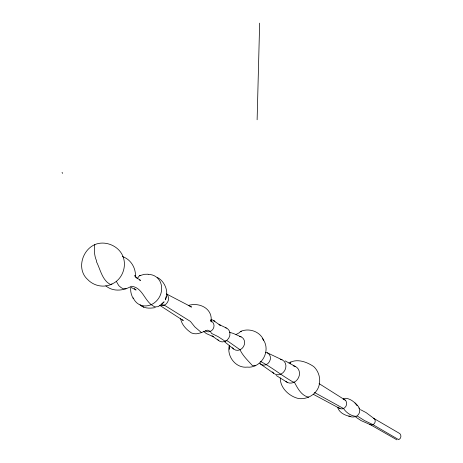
<?xml version="1.0" encoding="UTF-8"?>
<svg xmlns="http://www.w3.org/2000/svg" width="463" height="463" viewBox="0 0 463 463"><rect width="100%" height="100%" fill="white"/><g stroke="black" fill="none" stroke-linecap="round" stroke-linejoin="round"><path stroke-width="0.69" d="M135.416 276.585C136.058 268.048 130.624 259.072 122.301 256.543M257.121 119.772L259.65 23.15M166.119 296.638L165.32 299.879C169.18 292.02 164.938 281.516 157.484 277.511M229.214 345.815C226.685 356.481 235.951 368.461 247.213 367.107A17.038 14.961 -59.7 0 0 263.835 357.598A17.038 14.961 -59.7 0 0 262.463 338.679M229.648 345.838L229.37 349.218L229.335 345.392M280.271 377.918C280.034 387.959 289.427 396.652 298.872 398.597C306.668 399.413 314.736 395.321 318.11 388.127C321.38 380.927 319.499 371.957 313.746 366.586C306.871 361.892 296.702 358.102 289.01 363.056M290.301 363.849L290.81 361.95M94.788 244.632C93.943 249.8 94.336 255.975 96.559 260.831L96.408 261.63C100.465 269.46 102.063 280.196 110.507 284.519C121.404 280.983 127.041 267.741 123.227 257.133C119.506 246.119 105.425 240.013 94.788 244.632C81.876 250.24 76.557 269.616 87.657 279.496C93.867 286.07 103.834 288.032 112.017 284.091M137.442 278.327L139.34 275.774L144.404 274.304L148.056 274.206M263.661 340.27C260.079 331.404 248.978 327.682 240.465 331.467L239.568 332.584L235.98 334.552M161.257 304.88L164.139 301.812L161.153 304.266M399.552 439.103C401.595 437.599 401.282 434.074 398.921 433.061L373.467 418.216A3.582 3.148 -59.7 0 1 374.636 423.124A3.582 3.148 -59.7 0 1 369.758 424.276M159.752 305.395L158.363 306.656L155.07 306.882C144.468 302.779 143.518 287.581 131.394 286.25C123.65 290.787 113.122 292.101 105.836 285.827M180.639 318.602C181.577 324.632 186.467 329.668 191.375 332.909C196.943 335.449 202.348 332.04 207.47 330.148L210.416 331.369L211.429 333.348L218.015 336.578L225.255 341.312L226.696 340.554L228.612 341.7L240.048 349.762C242.728 355.769 248.052 360.642 252.387 365.567L255.235 365.776M188.198 305.528C199.078 301.934 212.841 308.375 211.082 321.363L210.896 320.246M139.34 275.774L140.793 275.416M356.203 416.359C351.185 416.115 346.283 412.712 343.5 408.516L314.499 392.491M155.215 307.623C150.209 308.404 144.606 308.752 140.503 305.204M343.43 398.383C348.934 397.572 353.935 401.375 357.216 405.426L355.011 402.908M354.236 416.931L351.909 416.989L348.859 416.075L350.433 416.492C345.282 415.537 339.558 412.967 337.724 407.689M308.694 397.167C301.685 395.934 297.628 388.393 294.59 382.531L293.733 382.01L293.814 382.392C282.216 376.014 272.041 367.344 260.235 361.314M126.069 288.779L123.112 288.756L121.057 287.581L118.759 285.619L116.387 281.481M160.684 304.556L164.324 305.169L190.426 321.415L194.784 326.878L201.492 332.637M240.465 331.467L241.472 331.687M139.409 280.046L140.607 280.358L136.643 277.8M189.813 306.558L191.607 307.038L166.564 293.988M210.85 319.302L214.022 320.674L214.965 321.559L213.547 320.674L220.319 325.304L219.005 324.488L226.355 327.972M396.895 439.844L370.452 424.71L361.163 420.641L355.827 417.14M229.393 332.226L233.34 333.453L241.107 336.856M267.226 352.765L282.019 359.78M360.434 409.622L366.094 412.602L374.168 418.65M285.133 360.862L295.134 366.355M313.329 394.302L340.01 408.609M287.604 382.56L276.168 375.487M140.069 304.909L143.698 307.189M319.053 383.584L345.219 400.119M357.505 416.156L364.468 420.554L372.941 424.64L398.394 439.485A2.923 0.88 65.6 0 0 399.037 439.057M159.654 305.262L183.29 320.593L182.474 319.661M260.38 363.941L273.714 373.323M218.646 340.548L212.019 335.889L213.327 336.705L206.162 333.493L203.529 331.248M233.647 349.027L224.41 341.625M356.14 404.205L358.362 406.456L359.381 408.54M134.241 288.478L136.099 290.058L130.832 287.28C130.172 291.152 131.324 295.105 133.159 298.502M134.739 275.624L137.499 278.778M62.065 172.352L62.569 173.411M134.86 275.757L135.561 277.273L135.335 276.012M210.925 320.28L211.25 322.005M293.131 365.822A8.947 7.859 -59.7 0 1 298.594 377.576A8.947 7.859 -59.7 0 1 285.862 381.477M343.118 399.216A5.024 4.41 -59.7 0 1 345.873 406.392A5.024 4.41 -59.7 0 1 338.268 407.127M358.981 407.949A5.62 4.937 -59.7 0 1 354.889 416.764M280.231 359.305A8.01 7.038 -59.7 0 1 284.623 370.753A8.01 7.038 -59.7 0 1 272.493 371.928M265.75 352.378A6.609 5.805 -59.7 0 1 269.524 361.574A6.609 5.805 -59.7 0 1 259.668 363.206M239.498 336.427A7.2 6.326 -59.7 0 1 243.451 346.718A7.2 6.326 -59.7 0 1 232.548 347.765M225.261 327.625A7.437 6.534 -59.7 0 1 228.768 338.164A7.437 6.534 -59.7 0 1 217.847 339.72M211.25 321.195A5.672 4.983 -59.7 0 1 213.096 328.967A5.672 4.983 -59.7 0 1 205.369 330.785M166.582 294.109A6.615 5.811 -59.7 0 1 167.45 302.374A6.615 5.811 -59.7 0 1 159.729 305.296M148.201 274.443A16.24 14.266 -59.7 0 1 161.656 287.297A16.24 14.266 -59.7 0 1 150.313 305.03A16.24 14.266 -59.7 0 1 133.234 297.825"/></g></svg>
